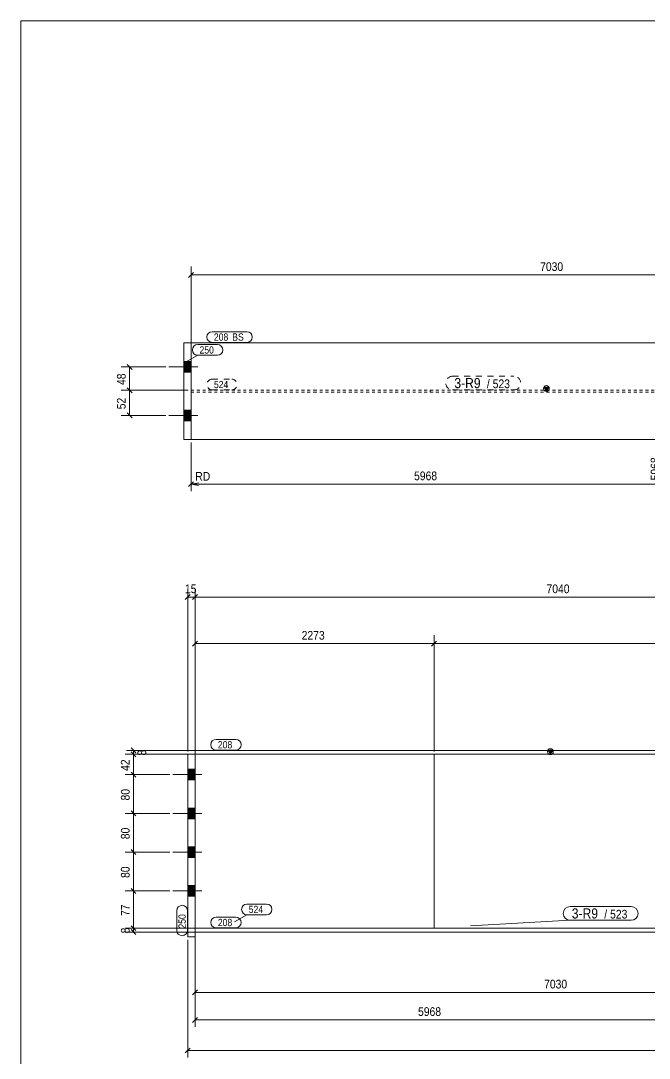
# Model space of a CAD drawing. Header units: millimetres. Extents: x 2 to 825, y 1 to 579.
# Drawn here: x 5 to 221.3, y 222 to 579 of the extents above; entities that cross this region are included whole.
import ezdxf

# ---------------------------------------------------------------- set-up
doc = ezdxf.new("R2010")
doc.units = ezdxf.units.MM
for name, pattern in [('XKITLINE00', [0]), ('XKITLINE01', [4, 1, -1, 1, -1]), ('XKITLINE02', [4, 2, -2])]:
    doc.linetypes.add(name, pattern=pattern)
for name, color, linetype, lineweight in [('Bolt', 3, 'Continuous', 0), ('Dimensions', 7, 'Continuous', 0), ('DrawingSheet', 5, 'Continuous', 0), ('Part', 2, 'Continuous', 0), ('PartMark', 7, 'Continuous', 0)]:
    doc.layers.add(name, color=color, linetype=linetype, lineweight=lineweight)
doc.styles.add('ARIAL', font='ARIAL.TTF')

# ---------------------------------------------------------------- blocks, each defined once
blk = doc.blocks.new('*A7')
at = {"layer": 'Bolt'}
for points in [[(64.98, 317.78), (62.48, 317.78), (62.48, 321.44), (64.98, 321.44)], [(64.98, 317.78), (62.48, 317.78), (62.48, 321.44), (64.98, 321.44)], [(64.98, 304.44), (62.48, 304.44), (62.48, 308.11), (64.98, 308.11)], [(64.98, 304.44), (62.48, 304.44), (62.48, 308.11), (64.98, 308.11)], [(64.98, 291.11), (62.48, 291.11), (62.48, 294.78), (64.98, 294.78)], [(64.98, 291.11), (62.48, 291.11), (62.48, 294.78), (64.98, 294.78)], [(64.98, 277.78), (62.48, 277.78), (62.48, 281.44), (64.98, 281.44)], [(64.98, 277.78), (62.48, 277.78), (62.48, 281.44), (64.98, 281.44)]]:
    blk.add_hatch(color=3, dxfattribs=at).paths.add_polyline_path(points, flags=17)
at = {"layer": 'Bolt', "color": 3, "linetype": 'XKITLINE00', "lineweight": 0}
for p, q in [((62.48, 321.44), (64.98, 321.44)), ((62.48, 321.44), (64.98, 321.44)), ((57.32, 319.61), (67.32, 319.61)), ((57.32, 319.61), (67.32, 319.61)), ((62.48, 317.78), (64.98, 317.78)), ((62.48, 317.78), (64.98, 317.78)), ((62.48, 308.11), (64.98, 308.11)), ((62.48, 308.11), (64.98, 308.11)), ((57.32, 306.28), (67.32, 306.28)), ((57.32, 306.28), (67.32, 306.28)), ((62.48, 304.44), (64.98, 304.44)), ((62.48, 304.44), (64.98, 304.44)), ((57.32, 292.94), (67.32, 292.94)), ((57.32, 292.94), (67.32, 292.94)), ((62.48, 294.78), (64.98, 294.78)), ((62.48, 294.78), (64.98, 294.78)), ((62.48, 291.11), (64.98, 291.11)), ((62.48, 291.11), (64.98, 291.11)), ((57.32, 279.61), (67.32, 279.61)), ((57.32, 279.61), (67.32, 279.61)), ((62.48, 281.44), (64.98, 281.44)), ((62.48, 281.44), (64.98, 281.44)), ((62.48, 277.78), (64.98, 277.78)), ((62.48, 277.78), (64.98, 277.78))]:
    blk.add_line(p, q, dxfattribs=at)
blk = doc.blocks.new('*A8')
at = {"layer": 'Part', "color": 2, "linetype": 'XKITLINE00', "lineweight": 0}
for p, q in [((107.15, 327.94), (64.98, 327.94)), ((64.98, 327.94), (64.98, 326.61)), ((107.15, 326.61), (64.98, 326.61)), ((187.25, 327.94), (107.25, 327.94)), ((187.25, 326.61), (107.25, 326.61)), ((227.35, 327.94), (187.35, 327.94)), ((227.35, 326.61), (187.35, 326.61)), ((227.35, 326.61), (227.35, 327.94))]:
    blk.add_line(p, q, dxfattribs=at)
blk = doc.blocks.new('*A9')
at = {"layer": 'Part'}
blk.add_hatch(color=2, dxfattribs=at).paths.add_polyline_path([(186.45, 328.01), (188.05, 328.01), (187.25, 326.61)], flags=17)
at = {"layer": 'Part', "color": 2, "linetype": 'XKITLINE00', "lineweight": 0}
for p, q in [((147.25, 326.61), (147.25, 266.78)), ((187.25, 326.61), (186.45, 328.01)), ((186.45, 328.01), (188.05, 328.01)), ((188.05, 328.01), (187.25, 326.61)), ((417.55, 326.61), (417.55, 266.78))]:
    blk.add_line(p, q, dxfattribs=at)
at = {"layer": 'Part', "color": 7, "linetype": 'XKITLINE01', "lineweight": 0}
for p, q in [((147.25, 326.61), (187.25, 326.61)), ((187.35, 326.61), (267.35, 326.61)), ((267.45, 326.61), (377.45, 326.61)), ((377.55, 326.61), (417.55, 326.61)), ((147.25, 266.78), (187.25, 266.78)), ((187.35, 266.78), (267.35, 266.78)), ((267.45, 266.78), (377.45, 266.78)), ((377.55, 266.78), (417.55, 266.78))]:
    blk.add_line(p, q, dxfattribs=at)
at = {"layer": 'Part', "color": 2, "linetype": 'XKITLINE00', "lineweight": 0}
blk.add_circle((187.25, 327.51), 1, dxfattribs=at)
blk = doc.blocks.new('*A15')
at = {"layer": 'Part', "color": 2, "linetype": 'XKITLINE00', "lineweight": 0}
for p, q in [((107.15, 266.78), (64.98, 266.78)), ((64.98, 266.78), (64.98, 265.44)), ((64.98, 265.44), (107.15, 265.44)), ((187.25, 266.78), (107.25, 266.78)), ((107.25, 265.44), (187.25, 265.44)), ((227.35, 266.78), (187.35, 266.78)), ((187.35, 265.44), (227.35, 265.44)), ((227.35, 265.44), (227.35, 266.78))]:
    blk.add_line(p, q, dxfattribs=at)
blk = doc.blocks.new('*A17')
at = {"layer": 'Part', "color": 7, "linetype": 'XKITLINE01', "lineweight": 0}
for p, q in [((64.98, 326.61), (64.98, 266.78)), ((64.98, 326.61), (107.15, 326.61)), ((107.25, 326.61), (147.25, 326.61)), ((64.98, 266.78), (107.15, 266.78)), ((107.25, 266.78), (147.25, 266.78))]:
    blk.add_line(p, q, dxfattribs=at)
at = {"layer": 'Part', "color": 2, "linetype": 'XKITLINE00', "lineweight": 0}
blk.add_line((147.25, 326.61), (147.25, 266.78), dxfattribs=at)
blk = doc.blocks.new('*A23')
at = {"layer": 'Part', "color": 2, "linetype": 'XKITLINE00', "lineweight": 0}
for p, q in [((62.48, 263.78), (62.48, 326.61)), ((62.48, 326.61), (64.98, 326.61)), ((64.98, 263.78), (64.98, 326.61)), ((62.48, 263.78), (64.98, 263.78))]:
    blk.add_line(p, q, dxfattribs=at)
blk = doc.blocks.new('*A27')
at = {"layer": 'Bolt'}
for points in [[(61.12, 461.72), (63.62, 461.72), (63.62, 458.05), (61.12, 458.05)], [(61.12, 461.72), (63.62, 461.72), (63.62, 458.05), (61.12, 458.05)], [(61.12, 461.72), (63.62, 461.72), (63.62, 458.05), (61.12, 458.05)], [(61.12, 461.72), (63.62, 461.72), (63.62, 458.05), (61.12, 458.05)], [(61.12, 445.05), (63.62, 445.05), (63.62, 441.38), (61.12, 441.38)], [(61.12, 445.05), (63.62, 445.05), (63.62, 441.38), (61.12, 441.38)], [(61.12, 445.05), (63.62, 445.05), (63.62, 441.38), (61.12, 441.38)], [(61.12, 445.05), (63.62, 445.05), (63.62, 441.38), (61.12, 441.38)]]:
    blk.add_hatch(color=3, dxfattribs=at).paths.add_polyline_path(points, flags=17)
at = {"layer": 'Bolt', "color": 3, "linetype": 'XKITLINE00', "lineweight": 0}
for p, q in [((61.12, 461.72), (63.62, 461.72)), ((61.12, 461.72), (63.62, 461.72)), ((61.12, 461.72), (63.62, 461.72)), ((61.12, 461.72), (63.62, 461.72)), ((55.95, 459.88), (65.95, 459.88)), ((55.95, 459.88), (65.95, 459.88)), ((55.95, 459.88), (65.95, 459.88)), ((55.95, 459.88), (65.95, 459.88)), ((61.12, 458.05), (63.62, 458.05)), ((61.12, 458.05), (63.62, 458.05)), ((61.12, 458.05), (63.62, 458.05)), ((61.12, 458.05), (63.62, 458.05)), ((55.95, 443.22), (65.95, 443.22)), ((55.95, 443.22), (65.95, 443.22)), ((55.95, 443.22), (65.95, 443.22)), ((55.95, 443.22), (65.95, 443.22)), ((61.12, 445.05), (63.62, 445.05)), ((61.12, 445.05), (63.62, 445.05)), ((61.12, 445.05), (63.62, 445.05)), ((61.12, 445.05), (63.62, 445.05)), ((61.12, 441.38), (63.62, 441.38)), ((61.12, 441.38), (63.62, 441.38)), ((61.12, 441.38), (63.62, 441.38)), ((61.12, 441.38), (63.62, 441.38))]:
    blk.add_line(p, q, dxfattribs=at)
blk = doc.blocks.new('*A28')
at = {"layer": 'Part', "color": 2, "linetype": 'XKITLINE00', "lineweight": 0}
for p, q in [((105.78, 468.22), (63.62, 468.22)), ((63.62, 468.22), (63.62, 434.88)), ((185.88, 468.22), (105.88, 468.22)), ((225.98, 468.22), (185.98, 468.22)), ((225.98, 434.88), (225.98, 468.22)), ((63.62, 434.88), (105.78, 434.88)), ((105.88, 434.88), (185.88, 434.88)), ((185.98, 434.88), (225.98, 434.88))]:
    blk.add_line(p, q, dxfattribs=at)
blk = doc.blocks.new('*A29')
at = {"layer": 'Part'}
blk.add_hatch(color=2, dxfattribs=at).paths.add_polyline_path([(185.09, 452.95), (186.69, 452.95), (185.89, 451.55)], flags=17)
at = {"layer": 'Part', "color": 7, "linetype": 'XKITLINE01', "lineweight": 0}
for p, q in [((145.88, 451.22), (145.88, 451.88)), ((145.88, 451.88), (185.88, 451.88)), ((145.88, 451.22), (185.88, 451.22)), ((185.98, 451.88), (265.98, 451.88)), ((185.98, 451.22), (265.98, 451.22)), ((266.08, 451.88), (376.08, 451.88)), ((266.08, 451.22), (376.08, 451.22)), ((376.18, 451.88), (416.18, 451.88)), ((376.18, 451.22), (416.18, 451.22)), ((416.18, 451.22), (416.18, 451.88))]:
    blk.add_line(p, q, dxfattribs=at)
at = {"layer": 'Part', "color": 2, "linetype": 'XKITLINE00', "lineweight": 0}
for p, q in [((185.89, 451.55), (185.09, 452.95)), ((185.09, 452.95), (186.69, 452.95)), ((186.69, 452.95), (185.89, 451.55))]:
    blk.add_line(p, q, dxfattribs=at)
blk.add_circle((185.89, 452.45), 1, dxfattribs=at)
blk = doc.blocks.new('*A35')
at = {"layer": 'Part', "color": 7, "linetype": 'XKITLINE01', "lineweight": 0}
for p, q in [((105.78, 468.22), (63.62, 468.22)), ((63.62, 468.22), (63.62, 434.88)), ((185.88, 468.22), (105.88, 468.22)), ((225.98, 468.22), (185.98, 468.22)), ((225.98, 434.88), (225.98, 468.22)), ((63.62, 434.88), (105.78, 434.88)), ((105.88, 434.88), (185.88, 434.88)), ((185.98, 434.88), (225.98, 434.88))]:
    blk.add_line(p, q, dxfattribs=at)
blk = doc.blocks.new('*A37')
at = {"layer": 'Part', "color": 7, "linetype": 'XKITLINE01', "lineweight": 0}
for p, q in [((63.62, 451.22), (63.62, 451.88)), ((63.62, 451.88), (105.78, 451.88)), ((63.62, 451.22), (105.78, 451.22)), ((105.88, 451.88), (145.88, 451.88)), ((105.88, 451.22), (145.88, 451.22)), ((145.88, 451.22), (145.88, 451.88))]:
    blk.add_line(p, q, dxfattribs=at)
blk = doc.blocks.new('*A43')
at = {"layer": 'Part', "color": 2, "linetype": 'XKITLINE00', "lineweight": 0}
for p, q in [((61.12, 434.88), (61.12, 468.22)), ((61.12, 468.22), (63.62, 468.22)), ((63.62, 434.88), (61.12, 434.88))]:
    blk.add_line(p, q, dxfattribs=at)
at = {"layer": 'Part', "color": 7, "linetype": 'XKITLINE01', "lineweight": 0}
blk.add_line((63.62, 468.22), (63.62, 434.88), dxfattribs=at)
blk = doc.blocks.new('*A54')
at = {"layer": 'DrawingSheet', "color": 5, "linetype": 'XKITLINE00', "lineweight": 0}
for p, q in [((825, 579), (5, 579)), ((5, 579), (5, 5))]:
    blk.add_line(p, q, dxfattribs=at)
blk = doc.blocks.new('*A62')
at = {"layer": 'Dimensions', "color": 7, "linetype": 'XKITLINE00', "lineweight": 0}
for p, q in [((65.83, 365.54), (64.13, 363.84)), ((64.98, 327.61), (64.98, 367.54)), ((64.98, 364.69), (147.25, 364.69)), ((148.1, 365.54), (146.4, 363.84)), ((147.25, 327.61), (147.25, 367.54))]:
    blk.add_line(p, q, dxfattribs=at)
at = {"layer": 'Dimensions', "color": 3}
for p in [(64.98, 364.69), (147.25, 364.69)]:
    blk.add_point(p, dxfattribs=at)
at = {"layer": 'Dimensions', "color": 3, "style": 'ARIAL', "width": 0.85}
blk.add_text('2273', height=3, dxfattribs=at).set_placement((101.67, 366.04))
blk = doc.blocks.new('*A63')
at = {"layer": 'Dimensions', "color": 7, "linetype": 'XKITLINE00', "lineweight": 0}
for p, q in [((64.98, 264.44), (64.98, 232.82)), ((227.35, 264.44), (227.35, 232.82)), ((65.83, 236.07), (64.13, 234.37)), ((228.2, 236.07), (226.5, 234.37)), ((64.98, 235.22), (227.35, 235.22))]:
    blk.add_line(p, q, dxfattribs=at)
at = {"layer": 'Dimensions', "color": 3}
for p in [(64.98, 235.22), (227.35, 235.22)]:
    blk.add_point(p, dxfattribs=at)
at = {"layer": 'Dimensions', "color": 3, "style": 'ARIAL', "width": 0.85}
blk.add_text('5968', height=3, dxfattribs=at).set_placement((141.72, 236.57))
blk = doc.blocks.new('*A66')
at = {"layer": 'Dimensions', "color": 7, "linetype": 'XKITLINE00', "lineweight": 0}
for p, q in [((314.12, 288.61), (314.12, 242.29)), ((64.98, 264.44), (64.98, 242.29)), ((65.83, 245.54), (64.13, 243.84)), ((64.98, 244.69), (314.12, 244.69)), ((314.96, 245.54), (313.27, 243.84))]:
    blk.add_line(p, q, dxfattribs=at)
at = {"layer": 'Dimensions', "color": 3}
for p in [(64.98, 244.69), (314.12, 244.69)]:
    blk.add_point(p, dxfattribs=at)
at = {"layer": 'Dimensions', "color": 3, "style": 'ARIAL', "width": 0.85}
blk.add_text('7030', height=3, dxfattribs=at).set_placement((185.1, 246.04))
blk = doc.blocks.new('*A69')
at = {"layer": 'Dimensions', "color": 7, "linetype": 'XKITLINE00', "lineweight": 0}
for p, q in [((62.48, 327.61), (62.48, 383.54)), ((64.98, 327.61), (64.98, 383.54)), ((63.33, 381.54), (61.63, 379.84)), ((62.48, 380.69), (64.98, 380.69)), ((65.83, 381.54), (64.13, 379.84))]:
    blk.add_line(p, q, dxfattribs=at)
at = {"layer": 'Dimensions', "color": 3}
for p in [(62.48, 380.69), (64.98, 380.69)]:
    blk.add_point(p, dxfattribs=at)
at = {"layer": 'Dimensions', "color": 3, "style": 'ARIAL', "width": 0.85}
blk.add_text('15', height=3, dxfattribs=at).set_placement((61.51, 382.04))
blk = doc.blocks.new('*A70')
at = {"layer": 'Dimensions', "color": 7, "linetype": 'XKITLINE00', "lineweight": 0}
for p, q in [((64.98, 327.61), (64.98, 383.54)), ((315.78, 353.28), (315.78, 383.54)), ((65.83, 381.54), (64.13, 379.84)), ((64.98, 380.69), (315.78, 380.69)), ((316.63, 381.54), (314.93, 379.84))]:
    blk.add_line(p, q, dxfattribs=at)
at = {"layer": 'Dimensions', "color": 3}
for p in [(64.98, 380.69), (315.78, 380.69)]:
    blk.add_point(p, dxfattribs=at)
at = {"layer": 'Dimensions', "color": 3, "style": 'ARIAL', "width": 0.85}
blk.add_text('7040', height=3, dxfattribs=at).set_placement((185.93, 382.04))
blk = doc.blocks.new('*A74')
at = {"layer": 'Dimensions', "color": 7, "linetype": 'XKITLINE00', "lineweight": 0}
for p, q in [((62.48, 262.78), (62.48, 222.29)), ((63.33, 225.54), (61.63, 223.84)), ((62.48, 224.69), (582.42, 224.69))]:
    blk.add_line(p, q, dxfattribs=at)
at = {"layer": 'Dimensions', "color": 3}
blk.add_point((62.48, 224.69), dxfattribs=at)
blk = doc.blocks.new('*A76')
at = {"layer": 'PartMark', "color": 7, "linetype": 'XKITLINE00', "lineweight": 0}
for p, q in [((82.85, 275.08), (89.61, 275.08)), ((78.61, 268.99), (82.85, 271.38)), ((82.85, 271.38), (89.61, 271.38))]:
    blk.add_line(p, q, dxfattribs=at)
for centre, start, end in [((82.85, 273.23), 90, 270), ((89.61, 273.23), 270, 90)]:
    blk.add_arc(centre, 1.85, start, end, dxfattribs=at)
at = {"layer": 'PartMark', "color": 3, "style": 'ARIAL', "width": 0.85}
blk.add_text('524', height=2.5, dxfattribs=at).set_placement((83.45, 271.98))
blk = doc.blocks.new('*A82')
at = {"layer": 'PartMark', "color": 7, "linetype": 'XKITLINE00', "lineweight": 0}
for p, q in [((58.68, 266.03), (58.68, 272.79)), ((62.38, 266.03), (62.38, 272.79))]:
    blk.add_line(p, q, dxfattribs=at)
for centre, start, end in [((60.53, 272.79), 0, 180), ((60.53, 266.03), 180, 0)]:
    blk.add_arc(centre, 1.85, start, end, dxfattribs=at)
at = {"layer": 'PartMark', "color": 3, "style": 'ARIAL', "width": 0.85}
blk.add_text('250', height=2.5, rotation=90.0002, dxfattribs=at).set_placement((61.78, 266.63))
blk = doc.blocks.new('*A86')
at = {"layer": 'PartMark', "color": 7, "linetype": 'XKITLINE00', "lineweight": 0}
for p, q in [((72.23, 270.58), (79, 270.58)), ((72.23, 266.88), (79, 266.88))]:
    blk.add_line(p, q, dxfattribs=at)
for centre, start, end in [((72.23, 268.73), 90, 270), ((79, 268.73), 270, 90)]:
    blk.add_arc(centre, 1.85, start, end, dxfattribs=at)
at = {"layer": 'PartMark', "color": 3, "style": 'ARIAL', "width": 0.85}
blk.add_text('208', height=2.5, dxfattribs=at).set_placement((72.83, 267.48))
blk = doc.blocks.new('*A88')
at = {"layer": 'PartMark', "color": 7, "linetype": 'XKITLINE00', "lineweight": 0}
for p, q in [((72.23, 331.74), (79, 331.74)), ((72.23, 328.04), (79, 328.04))]:
    blk.add_line(p, q, dxfattribs=at)
for centre, start, end in [((72.23, 329.89), 90, 270), ((79, 329.89), 270, 90)]:
    blk.add_arc(centre, 1.85, start, end, dxfattribs=at)
at = {"layer": 'PartMark', "color": 3, "style": 'ARIAL', "width": 0.85}
blk.add_text('208', height=2.5, dxfattribs=at).set_placement((72.83, 328.64))
blk = doc.blocks.new('*A89')
at = {"layer": 'PartMark', "color": 7, "linetype": 'XKITLINE00', "lineweight": 0}
for p, q in [((194.03, 274.2), (215.09, 274.2)), ((159.79, 267.6), (194.03, 269.5)), ((194.03, 269.5), (215.09, 269.5))]:
    blk.add_line(p, q, dxfattribs=at)
for centre, start, end in [((194.03, 271.85), 90, 270), ((215.09, 271.85), 270, 90)]:
    blk.add_arc(centre, 2.35, start, end, dxfattribs=at)
at = {"layer": 'PartMark', "color": 1, "style": 'ARIAL', "width": 0.85}
blk.add_text('3-R9', height=3.5, dxfattribs=at).set_placement((194.63, 270.1))
at = {"layer": 'PartMark', "color": 3, "style": 'ARIAL', "width": 0.85}
for s, p in [('/', (205.8, 270.1)), ('523', (207.81, 270.1))]:
    blk.add_text(s, height=3, dxfattribs=at).set_placement(p)
blk = doc.blocks.new('*A93')
at = {"layer": 'Dimensions', "color": 7, "linetype": 'XKITLINE00', "lineweight": 0}
for p, q in [((65.37, 266.78), (40.97, 266.78)), ((65.37, 265.44), (40.97, 265.44)), ((42.97, 267.62), (44.66, 265.93)), ((42.97, 266.29), (44.66, 264.59)), ((43.82, 265.44), (43.82, 266.78))]:
    blk.add_line(p, q, dxfattribs=at)
at = {"layer": 'Dimensions', "color": 3}
for p in [(43.82, 266.78), (43.82, 265.44)]:
    blk.add_point(p, dxfattribs=at)
at = {"layer": 'Dimensions', "color": 3, "style": 'ARIAL', "width": 0.85}
blk.add_text('8', height=3, rotation=90.0002, dxfattribs=at).set_placement((42.47, 265))
blk = doc.blocks.new('*A94')
at = {"layer": 'Dimensions', "color": 7, "linetype": 'XKITLINE00', "lineweight": 0}
for p, q in [((56.32, 279.61), (40.97, 279.61)), ((42.97, 280.46), (44.66, 278.76)), ((43.82, 266.78), (43.82, 279.61)), ((65.37, 266.78), (40.97, 266.78)), ((42.97, 267.62), (44.66, 265.93))]:
    blk.add_line(p, q, dxfattribs=at)
at = {"layer": 'Dimensions', "color": 3}
for p in [(43.82, 279.61), (43.82, 266.78)]:
    blk.add_point(p, dxfattribs=at)
at = {"layer": 'Dimensions', "color": 3, "style": 'ARIAL', "width": 0.85}
blk.add_text('77', height=3, rotation=90.0002, dxfattribs=at).set_placement((42.47, 270.97))
blk = doc.blocks.new('*A95')
at = {"layer": 'Dimensions', "color": 7, "linetype": 'XKITLINE00', "lineweight": 0}
for p, q in [((56.32, 292.94), (40.97, 292.94)), ((42.97, 293.79), (44.66, 292.09)), ((43.82, 279.61), (43.82, 292.94)), ((56.32, 279.61), (40.97, 279.61)), ((42.97, 280.46), (44.66, 278.76))]:
    blk.add_line(p, q, dxfattribs=at)
at = {"layer": 'Dimensions', "color": 3}
for p in [(43.82, 292.94), (43.82, 279.61)]:
    blk.add_point(p, dxfattribs=at)
at = {"layer": 'Dimensions', "color": 3, "style": 'ARIAL', "width": 0.85}
blk.add_text('80', height=3, rotation=90.0002, dxfattribs=at).set_placement((42.47, 284.05))
blk = doc.blocks.new('*A96')
at = {"layer": 'Dimensions', "color": 7, "linetype": 'XKITLINE00', "lineweight": 0}
for p, q in [((42.97, 307.12), (44.66, 305.43)), ((56.32, 306.28), (40.97, 306.28)), ((43.82, 292.94), (43.82, 306.28)), ((56.32, 292.94), (40.97, 292.94)), ((42.97, 293.79), (44.66, 292.09))]:
    blk.add_line(p, q, dxfattribs=at)
at = {"layer": 'Dimensions', "color": 3}
for p in [(43.82, 306.28), (43.82, 292.94)]:
    blk.add_point(p, dxfattribs=at)
at = {"layer": 'Dimensions', "color": 3, "style": 'ARIAL', "width": 0.85}
blk.add_text('80', height=3, rotation=90.0002, dxfattribs=at).set_placement((42.47, 297.38))
blk = doc.blocks.new('*A97')
at = {"layer": 'Dimensions', "color": 7, "linetype": 'XKITLINE00', "lineweight": 0}
for p, q in [((56.32, 319.61), (40.97, 319.61)), ((42.97, 320.46), (44.66, 318.76)), ((43.82, 306.28), (43.82, 319.61)), ((42.97, 307.12), (44.66, 305.43)), ((56.32, 306.28), (40.97, 306.28))]:
    blk.add_line(p, q, dxfattribs=at)
at = {"layer": 'Dimensions', "color": 3}
for p in [(43.82, 319.61), (43.82, 306.28)]:
    blk.add_point(p, dxfattribs=at)
at = {"layer": 'Dimensions', "color": 3, "style": 'ARIAL', "width": 0.85}
blk.add_text('80', height=3, rotation=90.0002, dxfattribs=at).set_placement((42.47, 310.72))
blk = doc.blocks.new('*A98')
at = {"layer": 'Dimensions', "color": 7, "linetype": 'XKITLINE00', "lineweight": 0}
for p, q in [((63.98, 326.61), (40.97, 326.61)), ((42.97, 327.46), (44.66, 325.76)), ((43.82, 319.61), (43.82, 326.61)), ((56.32, 319.61), (40.97, 319.61)), ((42.97, 320.46), (44.66, 318.76))]:
    blk.add_line(p, q, dxfattribs=at)
at = {"layer": 'Dimensions', "color": 3}
for p in [(43.82, 326.61), (43.82, 319.61)]:
    blk.add_point(p, dxfattribs=at)
at = {"layer": 'Dimensions', "color": 3, "style": 'ARIAL', "width": 0.85}
blk.add_text('42', height=3, rotation=90.0002, dxfattribs=at).set_placement((42.47, 320.88))
blk = doc.blocks.new('*A99')
at = {"layer": 'Dimensions', "color": 7, "linetype": 'XKITLINE00', "lineweight": 0}
for p, q in [((42.97, 328.79), (44.66, 327.09)), ((65.37, 327.94), (41.42, 327.94)), ((63.98, 326.61), (41.42, 326.61)), ((42.97, 327.46), (44.66, 325.76)), ((43.82, 326.61), (43.82, 327.94))]:
    blk.add_line(p, q, dxfattribs=at)
at = {"layer": 'Dimensions', "color": 3}
for p in [(43.82, 327.94), (43.82, 326.61)]:
    blk.add_point(p, dxfattribs=at)
at = {"layer": 'Dimensions', "color": 3, "style": 'ARIAL', "width": 0.85}
blk.add_text('8', height=3, rotation=90.0002, dxfattribs=at).set_placement((48.17, 326.16))
blk = doc.blocks.new('*A100')
at = {"layer": 'Dimensions', "color": 7, "linetype": 'XKITLINE00', "lineweight": 0}
for p, q in [((148.1, 365.54), (146.4, 363.84)), ((147.25, 327.61), (147.25, 367.54)), ((147.25, 364.69), (417.55, 364.69)), ((418.4, 365.54), (416.7, 363.84)), ((417.55, 327.61), (417.55, 367.54))]:
    blk.add_line(p, q, dxfattribs=at)
at = {"layer": 'Dimensions', "color": 3}
for p in [(147.25, 364.69), (417.55, 364.69)]:
    blk.add_point(p, dxfattribs=at)
at = {"layer": 'Dimensions', "color": 3, "style": 'ARIAL', "width": 0.85}
blk.add_text('5990', height=3, dxfattribs=at).set_placement((277.95, 366.04))
blk = doc.blocks.new('*A105')
at = {"layer": 'Dimensions', "color": 7, "linetype": 'XKITLINE00', "lineweight": 0}
for p, q in [((63.62, 467.16), (63.62, 494.4)), ((312.75, 476.88), (312.75, 494.4)), ((64.47, 492.4), (62.77, 490.7)), ((63.62, 491.55), (312.75, 491.55)), ((313.6, 492.4), (311.9, 490.7))]:
    blk.add_line(p, q, dxfattribs=at)
at = {"layer": 'Dimensions', "color": 3}
for p in [(63.62, 491.55), (312.75, 491.55)]:
    blk.add_point(p, dxfattribs=at)
at = {"layer": 'Dimensions', "color": 3, "style": 'ARIAL', "width": 0.85}
blk.add_text('7030', height=3, dxfattribs=at).set_placement((183.73, 492.9))
blk.add_text('7030', height=3, rotation=90.0002, dxfattribs=at).set_placement((311.55, 481.35))
blk = doc.blocks.new('*A108')
at = {"layer": 'Dimensions', "color": 7, "linetype": 'XKITLINE00', "lineweight": 0}
for p, q in [((63.62, 433.88), (63.62, 417.15)), ((63.62, 433.88), (63.62, 417.15)), ((225.98, 433.88), (225.98, 417.15)), ((64.47, 420.4), (62.77, 418.7)), ((66.12, 420.05), (63.62, 419.55)), ((63.62, 419.55), (225.98, 419.55)), ((66.12, 419.05), (63.62, 419.55)), ((70.84, 419.55), (63.62, 419.55)), ((226.83, 420.4), (225.13, 418.7))]:
    blk.add_line(p, q, dxfattribs=at)
at = {"layer": 'Dimensions', "color": 3}
for p in [(63.62, 419.55), (225.98, 419.55)]:
    blk.add_point(p, dxfattribs=at)
at = {"layer": 'Dimensions', "color": 7}
blk.add_point((63.62, 419.55), dxfattribs=at)
at = {"layer": 'Dimensions', "color": 3, "style": 'ARIAL', "width": 0.85}
blk.add_text('5968', height=3, rotation=90.0002, dxfattribs=at).set_placement((224.78, 420.85))
for s, p in [('RD', (65.06, 420.75)), ('5968', (140.35, 420.9))]:
    blk.add_text(s, height=3, dxfattribs=at).set_placement(p)
blk = doc.blocks.new('*A113')
at = {"layer": 'Dimensions', "color": 7, "linetype": 'XKITLINE00', "lineweight": 0}
for p, q in [((62.62, 451.88), (39.6, 451.88)), ((41.6, 452.73), (43.3, 451.03)), ((42.45, 443.22), (42.45, 451.88)), ((54.95, 443.22), (39.6, 443.22)), ((41.6, 444.07), (43.3, 442.37))]:
    blk.add_line(p, q, dxfattribs=at)
at = {"layer": 'Dimensions', "color": 3}
for p in [(42.45, 451.88), (42.45, 443.22)]:
    blk.add_point(p, dxfattribs=at)
at = {"layer": 'Dimensions', "color": 3, "style": 'ARIAL', "width": 0.85}
blk.add_text('52', height=3, rotation=90.0002, dxfattribs=at).set_placement((41.1, 445.32))
blk = doc.blocks.new('*A114')
at = {"layer": 'Dimensions', "color": 7, "linetype": 'XKITLINE00', "lineweight": 0}
for p, q in [((41.6, 460.73), (43.3, 459.03)), ((54.95, 459.88), (39.6, 459.88)), ((42.45, 451.88), (42.45, 459.88)), ((62.62, 451.88), (39.6, 451.88)), ((41.6, 452.73), (43.3, 451.03))]:
    blk.add_line(p, q, dxfattribs=at)
at = {"layer": 'Dimensions', "color": 3}
for p in [(42.45, 459.88), (42.45, 451.88)]:
    blk.add_point(p, dxfattribs=at)
at = {"layer": 'Dimensions', "color": 3, "style": 'ARIAL', "width": 0.85}
blk.add_text('48', height=3, rotation=90.0002, dxfattribs=at).set_placement((41.1, 453.66))
blk = doc.blocks.new('*A115')
at = {"layer": 'PartMark', "color": 7, "linetype": 'XKITLINE00', "lineweight": 0}
for p, q in [((65.91, 467.59), (72.67, 467.59)), ((61.67, 461.5), (65.91, 463.89)), ((65.91, 463.89), (72.67, 463.89))]:
    blk.add_line(p, q, dxfattribs=at)
for centre, start, end in [((65.91, 465.74), 90, 270), ((72.67, 465.74), 270, 90)]:
    blk.add_arc(centre, 1.85, start, end, dxfattribs=at)
at = {"layer": 'PartMark', "color": 3, "style": 'ARIAL', "width": 0.85}
blk.add_text('250', height=2.5, dxfattribs=at).set_placement((66.51, 464.49))
blk = doc.blocks.new('*A118')
at = {"layer": 'PartMark', "color": 7, "linetype": 'XKITLINE02', "lineweight": 0}
for p, q in [((70.87, 455.68), (77.63, 455.68)), ((70.87, 451.98), (77.63, 451.98))]:
    blk.add_line(p, q, dxfattribs=at)
for centre, start, end in [((70.87, 453.83), 90, 270), ((77.63, 453.83), 270, 90)]:
    blk.add_arc(centre, 1.85, start, end, dxfattribs=at)
at = {"layer": 'PartMark', "color": 3, "style": 'ARIAL', "width": 0.85}
blk.add_text('524', height=2.5, dxfattribs=at).set_placement((71.47, 452.58))
blk = doc.blocks.new('*A124')
at = {"layer": 'PartMark', "color": 7, "linetype": 'XKITLINE02', "lineweight": 0}
for p, q in [((153.63, 456.68), (174.69, 456.68)), ((153.63, 451.98), (174.69, 451.98))]:
    blk.add_line(p, q, dxfattribs=at)
for centre, start, end in [((153.63, 454.33), 90, 270), ((174.69, 454.33), 270, 90)]:
    blk.add_arc(centre, 2.35, start, end, dxfattribs=at)
at = {"layer": 'PartMark', "color": 1, "style": 'ARIAL', "width": 0.85}
blk.add_text('3-R9', height=3.5, dxfattribs=at).set_placement((154.23, 452.58))
at = {"layer": 'PartMark', "color": 3, "style": 'ARIAL', "width": 0.85}
for s, p in [('/', (165.4, 452.58)), ('523', (167.41, 452.58))]:
    blk.add_text(s, height=3, dxfattribs=at).set_placement(p)
blk = doc.blocks.new('*A127')
at = {"layer": 'PartMark', "color": 7, "linetype": 'XKITLINE00', "lineweight": 0}
for p, q in [((70.87, 472.02), (82.83, 472.02)), ((70.87, 468.32), (82.83, 468.32))]:
    blk.add_line(p, q, dxfattribs=at)
for centre, start, end in [((70.87, 470.17), 90, 270), ((82.83, 470.17), 270, 90)]:
    blk.add_arc(centre, 1.85, start, end, dxfattribs=at)
at = {"layer": 'PartMark', "color": 3, "style": 'ARIAL', "width": 0.85}
for s, p in [('208', (71.47, 468.92)), ('BS', (77.78, 468.92))]:
    blk.add_text(s, height=2.5, dxfattribs=at).set_placement(p)

msp = doc.modelspace()

# ---------------------------------------------------------------- block references
at = {"lineweight": 0}
for name in ['*A54', '*A105', '*A127', '*A43', '*A28', '*A35', '*A115', '*A114', '*A27', '*A118', '*A124', '*A113', '*A37', '*A108', '*A69', '*A70', '*A62', '*A100', '*A99', '*A88', '*A98', '*A23', '*A8', '*A17', '*A7', '*A97', '*A96', '*A95', '*A66', '*A94', '*A76', '*A82', '*A89', '*A86', '*A93', '*A63', '*A15', '*A74']:
    msp.add_blockref(name, (0, 0), dxfattribs=at)
at = {"layer": 'Part', "lineweight": 0}
for name in ['*A29', '*A9']:
    msp.add_blockref(name, (0, 0), dxfattribs=at)

doc.saveas('drawing.dxf')
